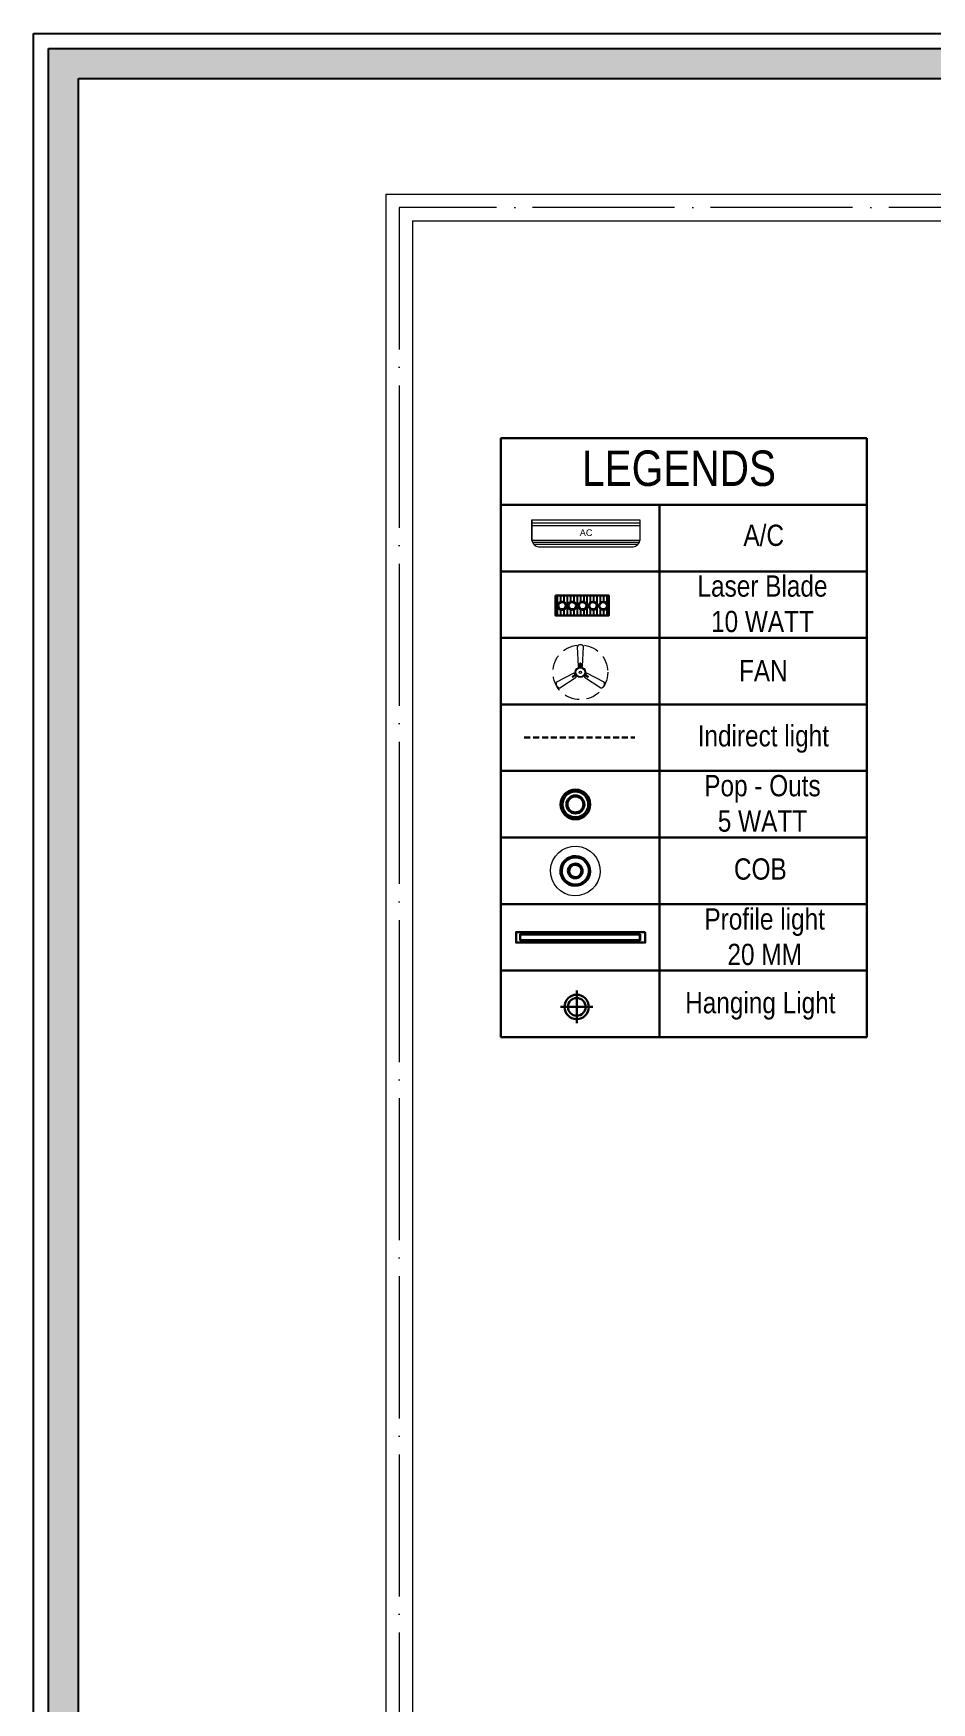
# Model space of a CAD drawing. Header units: millimetres. Extents: x 145796 to 148307, y -176303 to -174465.
# Drawn here: x 146714.3 to 146866.1, y -176071.8 to -175789.7 of the extents above; entities that cross this region are included whole.
import ezdxf

# ---------------------------------------------------------------- set-up
doc = ezdxf.new("R2010")
doc.units = ezdxf.units.MM
doc.header["$MEASUREMENT"] = 0
for name, pattern in [('ACAD_ISO04W100', [30, 24, -3, 0, -3]), ('DASHED', [0.75, 0.5, -0.25]), ('DASHEDX2', [1.5, 1, -0.5])]:
    doc.linetypes.add(name, pattern=pattern)
for name, color, linetype, lineweight in [('dim05', 1, 'Continuous', 13), ('Electrical', 84, 'Continuous', 30), ('FUR1', 1, 'Continuous', 0), ('FURNITURE', 32, 'Continuous', 9), ('furniture 1', 32, 'Continuous', 30), ('GROUND FLOOR', 7, 'Continuous', 9), ('NAME PLATE', 7, 'Continuous', 25)]:
    doc.layers.add(name, color=color, linetype=linetype, lineweight=lineweight)
doc.styles.get("Standard").update_dxf_attribs({"font": 'arial.ttf', "height": 6})
doc.styles.add('style4', font='ARIALN.TTF')

# ---------------------------------------------------------------- blocks, each defined once
blk = doc.blocks.new('LAYOUT FILE')
at = {"layer": 'NAME PLATE', "true_color": 0xd39e00}
h = blk.add_hatch(color=42, dxfattribs=at)
h.paths.add_polyline_path([(3346889.83, -513806.18), (3346889.83, -514260.7), (3347535.56, -514260.7), (3347535.56, -513806.18)])
h.paths.add_polyline_path([(3346894.36, -513810.71), (3347531.03, -513810.71), (3347531.03, -514256.17), (3346894.36, -514256.17)], flags=16)
at = {"layer": 'NAME PLATE', "color": 42, "true_color": 0xd39e00}
for points in [[(3346887.56, -513803.91), (3347537.83, -513803.91), (3347537.83, -514262.96), (3346887.56, -514262.96)], [(3346889.83, -513806.18), (3347535.56, -513806.18), (3347535.56, -514260.7), (3346889.83, -514260.7)], [(3346894.36, -513810.71), (3347531.03, -513810.71), (3347531.03, -514256.17), (3346894.36, -514256.17)]]:
    blk.add_lwpolyline(points, close=True, dxfattribs=at)
blk = doc.blocks.new('zw$7A8B')
at = {"layer": 'Electrical', "lineweight": 9}
for p, q in [((0, 12), (0, 2.9)), ((0.28, 2.07), (47.72, 2.07)), ((0.81, 1.24), (47.19, 1.24)), ((3.04, 0), (44.96, 0))]:
    blk.add_line(p, q, dxfattribs=at)
at = {"layer": 'Electrical', "lineweight": 9, "ltscale": 2}
for p, q in [((0, 12), (48, 12)), ((0, 2.9), (0, 12)), ((48, 12), (48, 2.9)), ((48, 2.9), (0, 2.9))]:
    blk.add_line(p, q, dxfattribs=at)
at = {"layer": 'Electrical', "lineweight": 9, "ltscale": 15}
for p, q in [((0, 10.69), (48, 10.69)), ((0, 9.53), (48, 9.53))]:
    blk.add_line(p, q, dxfattribs=at)
at = {"layer": 'Electrical', "lineweight": 9}
for centre, start, end in [((3.61, 3.64), 191.54791, 261.14859), ((44.39, 3.64), 278.85141, 348.45209)]:
    blk.add_arc(centre, 3.68, start, end, dxfattribs=at)
at = {"layer": 'Electrical', "ltscale": 10, "insert": (21.28, 7.81), "char_height": 2.929, "width": 6.7046, "attachment_point": 1}
blk.add_mtext('AC', dxfattribs=at)
blk = doc.blocks.new('li')
at = {"layer": 'Electrical', "lineweight": 25, "true_color": 0x000000}
h = blk.add_hatch(dxfattribs=at)
h.set_pattern_fill('ANSI31', color=18, scale=1.869852, angle=225)
h.set_pattern_definition([(270, (40635.46509, -51051.5062), (0.2337314993, -1e-16), [])])
h.paths.add_polyline_path([(34561.47, -41249.82), (34561.88, -41249.33, -0.675401), (34562.09, -41248.79, -0.15536), (34562.27, -41248.85), (34562.56, -41248.5), (34562.56, -41248.42), (34558.78, -41248.42), (34558.78, -41249.82)])
h.paths.add_polyline_path([(34559.19, -41249.41, -1), (34559.19, -41248.79, -1)], flags=16)
h.paths.add_polyline_path([(34559.91, -41248.79, -1), (34559.91, -41249.41, -1)], flags=16)
h.paths.add_polyline_path([(34559.19, -41249.35, -1), (34559.19, -41248.86, -1)], flags=0)
h.paths.add_polyline_path([(34559.91, -41248.86, -1), (34559.91, -41249.35, -1)], flags=0)
h.paths.add_polyline_path([(34560.64, -41248.79, -1), (34560.64, -41249.41, -1)], flags=16)
h.paths.add_polyline_path([(34560.64, -41248.86, -1), (34560.64, -41249.35, -1)], flags=0)
h.paths.add_polyline_path([(34561.37, -41248.79, -1), (34561.37, -41249.41, -1)], flags=16)
h.paths.add_polyline_path([(34561.37, -41248.86, -1), (34561.37, -41249.35, -1)], flags=0)
h.paths.add_polyline_path([(34561.88, -41249.33), (34561.47, -41249.82), (34562.56, -41249.82), (34562.56, -41248.5), (34562.27, -41248.85, -0.731062), (34562.09, -41249.41, -0.193744)], flags=17)
at = {"layer": 'Electrical', "color": 240, "true_color": 0xed1f24}
blk.add_lwpolyline([(34562.56, -41249.82), (34558.78, -41249.82), (34558.78, -41248.42), (34562.56, -41248.42)], close=True, dxfattribs=at)
at = {"layer": 'Electrical', "color": 18, "lineweight": 25, "true_color": 0x000000}
for centre, radius in [((34559.19, -41249.1), 0.31), ((34559.19, -41249.1), 0.248), ((34559.91, -41249.1), 0.31), ((34559.91, -41249.1), 0.248), ((34560.64, -41249.1), 0.31), ((34560.64, -41249.1), 0.248), ((34561.37, -41249.1), 0.31), ((34561.37, -41249.1), 0.248), ((34562.09, -41249.1), 0.31), ((34562.09, -41249.1), 0.248)]:
    blk.add_circle(centre, radius, dxfattribs=at)
blk = doc.blocks.new('3we')
at = {"layer": 'Electrical', "color": 18, "ltscale": 8, "true_color": 0x000000}
for radius in [1.5, 1.3, 0.904, 0.804]:
    blk.add_circle((56069.75, 46700.94), radius, dxfattribs=at)
blk = doc.blocks.new('e')
at = {"layer": 'Electrical', "color": 5, "lineweight": 5, "ltscale": 8}
blk.add_ellipse((3359159.59, -519086.24), major_axis=(1.69, -1.84), ratio=1, start_param=-0.785398, end_param=5.497787, dxfattribs=at)
at = {"layer": 'Electrical', "color": 5, "ltscale": 8}
for major_axis, start_param, end_param in [((1.02, -1.1), -0.785398, 5.497787), ((-1.01, -0.93), 0.785398, 7.068583), ((-0.544, -0.501), 0.785398, 7.068583), ((-0.453, -0.417), 0.785398, 7.068583)]:
    blk.add_ellipse((3359159.59, -519086.24), major_axis=major_axis, ratio=1, start_param=start_param, end_param=end_param, dxfattribs=at)

msp = doc.modelspace()

# ---------------------------------------------------------------- linework, layer by layer
at = {"layer": 'Electrical', "color": 0}
for p, q in [((146793.29, -175869.38, -0.13), (146855.12, -175869.38, -0.13)), ((146820.11, -175869.38, -0.13), (146820.11, -175959.33, -0.13)), ((146793.29, -175880.63, -0.13), (146855.12, -175880.63, -0.13)), ((146793.29, -175891.87, -0.13), (146855.12, -175891.87, -0.13)), ((146793.29, -175903.11, -0.13), (146855.12, -175903.11, -0.13)), ((146793.29, -175914.35, -0.13), (146855.12, -175914.35, -0.13)), ((146793.29, -175925.6, -0.13), (146855.12, -175925.6, -0.13)), ((146793.29, -175936.84, -0.13), (146855.12, -175936.84, -0.13)), ((146793.29, -175948.08, -0.13), (146855.12, -175948.08, -0.13))]:
    msp.add_line(p, q, dxfattribs=at)
at = {"layer": 'Electrical', "lineweight": 15, "ltscale": 20}
for p, q in [((146806.16, -175893.36, -0.13), (146806.33, -175896.64, -0.13)), ((146807.1, -175896.64, -0.13), (146807.27, -175893.36, -0.13)), ((146806.62, -175896.8, -0.13), (146806.62, -175896.18, -0.13)), ((146806.81, -175896.18, -0.13), (146806.81, -175896.8, -0.13)), ((146805.63, -175897.84, -0.13), (146802.71, -175899.34, -0.13)), ((146803.27, -175900.3, -0.13), (146806.02, -175898.51, -0.13)), ((146805.38, -175898.32, -0.13), (146805.92, -175898.01, -0.13)), ((146806.02, -175898.18, -0.13), (146805.47, -175898.49, -0.13)), ((146807.95, -175898.49, -0.13), (146807.41, -175898.18, -0.13)), ((146807.41, -175898.51, -0.13), (146810.17, -175900.3, -0.13)), ((146807.51, -175898.01, -0.13), (146808.05, -175898.33, -0.13)), ((146810.72, -175899.34, -0.13), (146807.8, -175897.84, -0.13))]:
    msp.add_line(p, q, dxfattribs=at)
at = {"layer": 'Electrical'}
for p, q in [((146806.1, -175951.47), (146806.1, -175956.96)), ((146808.84, -175954.22), (146803.35, -175954.22))]:
    msp.add_line(p, q, dxfattribs=at)
at = {"layer": 'Electrical', "color": 0, "elevation": -0.13}
msp.add_lwpolyline([(146855.12, -175858.14), (146793.29, -175858.14), (146793.29, -175959.33), (146855.12, -175959.33)], close=True, dxfattribs=at)
at = {"layer": 'Electrical', "color": 7, "lineweight": 30, "elevation": -0.34}
msp.add_lwpolyline([(146817.69, -175941.58), (146795.86, -175941.58), (146795.86, -175943.35), (146817.69, -175943.35)], close=True, dxfattribs=at)
at = {"layer": 'Electrical', "color": 175, "lineweight": 30, "ltscale": 8, "true_color": 0x4554a5, "elevation": -0.34}
for points in [[(146796.53, -175942.97), (146796.53, -175941.93), (146816.82, -175941.93), (146816.82, -175942.97)], [(146796.56, -175942.94), (146796.56, -175941.96), (146816.79, -175941.96), (146816.79, -175942.94)]]:
    msp.add_lwpolyline(points, close=True, dxfattribs=at)
at = {"layer": 'Electrical', "linetype": 'DASHED', "lineweight": 15, "ltscale": 5}
msp.add_circle((146806.72, -175897.67, -0.13), 4.63, dxfattribs=at)
at = {"layer": 'Electrical'}
for radius in [2.06, 1.5]:
    msp.add_circle((146806.1, -175954.22), radius, dxfattribs=at)
at = {"layer": 'Electrical', "lineweight": 15, "ltscale": 20}
for centre, major_axis, start_param, end_param in [((146806.72, -175893.67, -0.13), (0.452, 0.452), -0.272136, 1.842967), ((146806.72, -175897.67, -0.13), (0.614, -0.614), 3.14161, 9.424795), ((146806.72, -175897.67, -0.13), (0.546, -0.546), 1.749190548672175e-05, 6.283202799085073), ((146806.42, -175896.59, -0.13), (0.0737, 0.0737), 2.863014, 4.257784), ((146806.72, -175897.07, -0.13), (0.329, -0.329), 2.565057, 2.951308), ((146806.71, -175896.21, -0.13), (0.0725, 0.0725), -0.465536, 1.983618), ((146806.72, -175897.07, -0.13), (0.329, 0.329), 0.19032, 0.57657), ((146807.01, -175896.59, -0.13), (0.0737, -0.0737), 5.167028, 6.561799), ((146803.26, -175899.66, -0.13), (0.452, -0.452), 3.393055, 5.508159), ((146805.46, -175898.39, -0.13), (0.0725, -0.0725), 3.199655, 5.648809), ((146805.63, -175897.95, -0.13), (0.0737, -0.0737), 0.978238, 2.373008), ((146806.2, -175897.96, -0.13), (0.329, -0.329), 3.855511, 4.241762), ((146806.2, -175897.96, -0.13), (0.329, -0.329), 4.659452, 5.045703), ((146805.93, -175898.46, -0.13), (0.0737, 0.0737), -1.325776, 0.068994), ((146806.72, -175897.67, -0.13), (0.136, 0.136), 1.570814, 7.853999), ((146807.5, -175898.46, -0.13), (0.0737, -0.0737), 3.072633, 4.467404), ((146807.23, -175897.96, -0.13), (0.329, 0.329), 4.37911, 4.765361), ((146807.23, -175897.96, -0.13), (0.329, 0.329), 5.183051, 5.569301), ((146807.8, -175897.95, -0.13), (0.0737, -0.0737), 2.339416, 3.734186), ((146807.97, -175898.39, -0.13), (0.0725, 0.0725), 3.723254, 6.172408), ((146810.17, -175899.66, -0.13), (0.452, -0.452), 5.48745, 7.602554)]:
    msp.add_ellipse(centre, major_axis=major_axis, ratio=1, start_param=start_param, end_param=end_param, dxfattribs=at)
at = {"layer": 'FURNITURE', "color": 3, "linetype": 'DASHEDX2', "lineweight": 30}
msp.add_line((146797.25, -175908.72, -0.13), (146815.91, -175908.72, -0.13), dxfattribs=at)
at = {"layer": 'GROUND FLOOR'}
for p, q in [((146773.87, -175816.89, -0.13), (147274.12, -175816.89, -0.13)), ((146773.87, -175816.89, -0.13), (146773.87, -176283.89, -0.13)), ((146778.37, -175821.39, -0.13), (147274.12, -175821.39, -0.13)), ((146778.37, -175821.39, -0.13), (146778.37, -176279.39, -0.13))]:
    msp.add_line(p, q, dxfattribs=at)
at = {"layer": 'GROUND FLOOR', "color": 1, "linetype": 'ACAD_ISO04W100', "elevation": -0.13}
msp.add_lwpolyline([(147274.12, -175819.14), (146776.12, -175819.14), (146776.12, -176281.64), (147274.12, -176281.64)], dxfattribs=at)

# ---------------------------------------------------------------- block references
at = {"xscale": 0.3806230209496392, "yscale": 0.3806230209496392, "zscale": 0.3806230209496392}
msp.add_blockref('zw$7A8B', (146798.51, -175876.5, -0.13), dxfattribs=at)
at = {"layer": 'dim05', "xscale": 1.676733635484983, "yscale": 1.676733635484983, "zscale": 1.676733635484983}
for name, p in [('3we', (52791.84, -254225.04, -0.13)), ('e', (-5485610.01, 694438.11, -0.13))]:
    msp.add_blockref(name, p, dxfattribs=at)
at = {"layer": 'furniture 1', "xscale": 2.395201418685253, "yscale": 2.395201418685253, "zscale": 2.395201418685253, "rotation": 180}
msp.add_blockref('li', (229586.79, -274686.34, -0.13), dxfattribs=at)
at = {"layer": 'NAME PLATE', "lineweight": 0, "xscale": 1.118853953940139, "yscale": 1.118853953940139, "zscale": 1.118853953940139}
msp.add_blockref('LAYOUT FILE', (-3597964.09, 399081.82), dxfattribs=at)

# ---------------------------------------------------------------- texts
at = {"layer": 'FUR1', "color": 1, "attachment_point": 5, "style": 'style4'}
for s, heights, insert, char_height in [('LEGENDS', [4.29], (146823.39, -175863.24, -0.13), 5.988), ('A/C', [4.29], (146837.7, -175874.55, -0.13), 3.593), ('Laser Blade\\P10 WATT', [15.66], (146837.49, -175886.12, -1.33), 3.5928), ('FAN', [4.29], (146837.63, -175897.42, -0.13), 3.593), ('Indirect light', [4.29], (146837.63, -175908.95, -0.13), 3.5928), ('Pop - Outs\\P5 WATT', [15.66], (146837.49, -175919.85, -1.33), 3.593), ('COB', [4.29], (146837.13, -175930.94, -0.13), 3.593), ('Profile light\\P20 MM', [14.44], (146837.86, -175942.38, -0.13), 3.5928), ('Hanging Light', [4.29], (146837.13, -175954.04, -0.13), 3.5928)]:
    msp.add_mtext_dynamic_manual_height_columns(s, width=81.0219, gutter_width=1.12, heights=heights, dxfattribs=dict(at, insert=insert, char_height=char_height))

doc.saveas('drawing.dxf')
